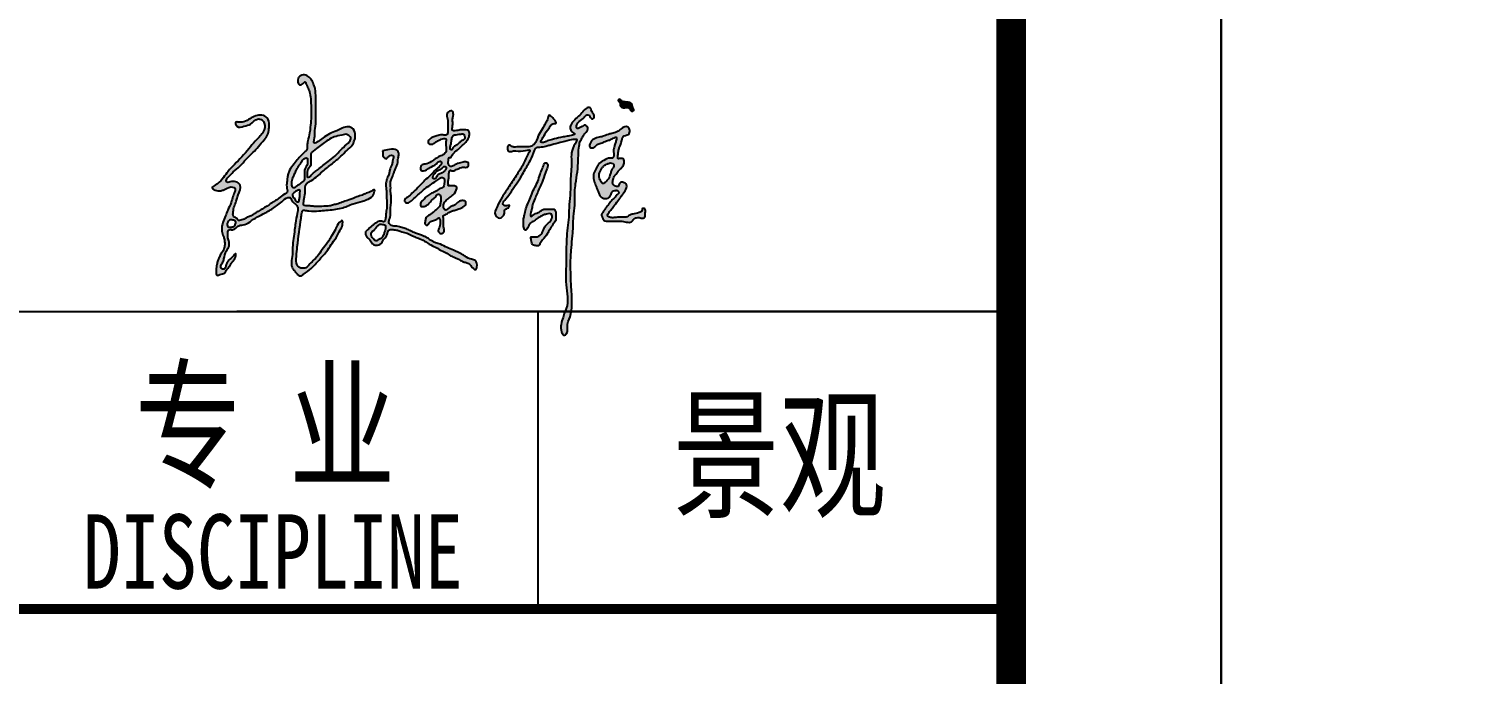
# Model space of a CAD drawing. Header units: inches. Extents: x -2316 to 955, y -265 to 742.
# Drawn here: x -1750.87 to -1716.36, y -183.58 to -168.2 of the extents above; entities that cross this region are included whole.
import ezdxf

# ---------------------------------------------------------------- set-up
doc = ezdxf.new("R2010")
doc.units = ezdxf.units.IN
doc.header["$LTSCALE"] = 1000
doc.header["$MEASUREMENT"] = 0
doc.layers.add('文字和字符', color=7, linetype='Continuous')
doc.styles.add('-宋体', font='', dxfattribs={"width": 0.8})
doc.styles.get('-宋体').set_extended_font_data('SimSun')

# ---------------------------------------------------------------- blocks, each defined once
blk = doc.blocks.new('A$C40234BA3')
h = blk.add_hatch(color=6)
edge = h.paths.add_edge_path()
edge.add_spline(control_points=[(12.976, 7.491), (13.003, 7.462), (13.067, 7.422), (13.174, 7.418), (13.26, 7.408), (13.359, 7.37), (13.334, 7.256), (13.457, 7.147), (13.312, 7.104), (13.288, 7.189), (13.21, 7.262), (13.093, 7.216), (12.947, 7.278), (12.984, 7.4), (12.874, 7.464), (12.941, 7.517), (12.968, 7.5), (12.976, 7.491)], knot_values=[0, 0, 0, 0, 9.941955, 17.81997, 26.06635, 32.772253, 40.050923, 51.788007, 58.187099, 64.698727, 70.459521, 83.166695, 93.225525, 101.466789, 109.786091, 113.761149, 116.674069, 116.674069, 116.674069, 116.674069], degree=3, periodic=0)
at = {"layer": '文字和字符'}
h = blk.add_hatch(color=6, dxfattribs=at)
edge = h.paths.add_edge_path()
edge.add_spline(control_points=[(0.85, 6.777), (0.852, 6.776), (1.101, 6.788), (1.229, 6.924), (1.416, 6.991), (1.594, 7.016), (1.783, 6.919), (1.828, 6.721), (1.803, 6.539), (1.784, 6.365), (1.628, 6.197), (1.485, 6.001), (1.291, 5.799), (1.073, 5.609), (0.9, 5.367), (0.682, 5.224), (0.562, 5.07), (0.473, 4.993), (0.435, 4.92), (0.489, 4.835), (0.633, 4.908), (0.787, 4.889), (0.96, 4.729), (0.837, 4.517), (0.787, 4.329), (0.738, 4.18), (0.678, 4.049), (0.677, 3.921), (0.648, 3.826), (0.698, 3.743), (0.772, 3.737), (0.806, 3.689), (0.843, 3.637), (0.913, 3.664), (0.983, 3.676), (1.064, 3.72), (1.156, 3.771), (1.267, 3.806), (1.362, 3.878), (1.469, 3.943), (1.599, 4.02), (1.74, 4.104), (1.871, 4.189), (1.994, 4.274), (2.14, 4.363), (2.251, 4.473), (2.407, 4.533), (2.377, 4.641), (2.369, 4.727), (2.367, 4.829), (2.385, 4.926), (2.391, 5.03), (2.417, 5.136), (2.468, 5.292), (2.605, 5.435), (2.723, 5.615), (2.848, 5.732), (2.937, 5.823), (3.03, 5.902), (3.016, 6.041), (3.048, 6.219), (3.101, 6.409), (3.131, 6.735), (3.163, 7.075), (3.136, 7.437), (3.125, 7.68), (3.06, 7.846), (3.01, 7.949), (2.958, 8.099), (2.887, 7.98), (2.725, 7.923), (2.7, 8.16), (2.816, 8.278), (2.985, 8.29), (3.128, 8.183), (3.217, 8.022), (3.287, 7.818), (3.296, 7.615), (3.295, 7.423), (3.296, 7.234), (3.292, 6.994), (3.308, 6.721), (3.252, 6.451), (3.268, 6.278), (3.21, 6.076), (3.413, 6.179), (3.526, 6.289), (3.734, 6.417), (3.945, 6.494), (4.133, 6.586), (4.316, 6.659), (4.516, 6.565), (4.568, 6.362), (4.524, 6.188), (4.449, 6.012), (4.272, 5.875), (4.071, 5.667), (3.81, 5.45), (3.536, 5.24), (3.319, 5.03), (3.149, 4.912), (2.93, 4.815), (2.98, 4.54), (2.911, 4.343), (2.912, 4.221), (2.89, 4.131), (3.004, 4.113), (3.107, 4.117), (3.281, 4.091), (3.487, 4.105), (3.695, 4.095), (3.863, 4.15), (4.015, 4.178), (4.174, 4.25), (4.381, 4.304), (4.571, 4.398), (4.758, 4.449), (4.909, 4.53), (5.028, 4.554), (5.194, 4.675), (5.132, 4.423), (4.981, 4.334), (4.742, 4.248), (4.512, 4.202), (4.296, 4.102), (4.094, 4.038), (3.87, 3.993), (3.632, 3.975), (3.367, 3.951), (3.13, 3.944), (2.972, 3.969), (2.872, 3.982), (2.84, 3.856), (2.804, 3.498), (2.718, 3.007), (2.681, 2.521), (2.654, 2.269), (2.77, 2.144), (2.871, 2.128), (3.004, 2.138), (3.152, 2.333), (3.372, 2.507), (3.528, 2.791), (3.704, 2.964), (3.794, 3.178), (3.924, 3.352), (3.974, 3.516), (4.159, 3.714), (4.148, 3.472), (4.057, 3.324), (3.946, 3.097), (3.776, 2.89), (3.629, 2.627), (3.391, 2.397), (3.172, 2.117), (2.958, 1.991), (2.804, 1.857), (2.689, 1.948), (2.631, 2.043), (2.529, 2.142), (2.513, 2.338), (2.559, 2.555), (2.553, 2.816), (2.585, 3.078), (2.621, 3.332), (2.653, 3.599), (2.691, 3.823), (2.737, 4.005), (2.711, 4.126), (2.605, 4.191), (2.527, 4.276), (2.494, 4.388), (2.341, 4.387), (2.226, 4.243), (2.009, 4.083), (1.776, 3.93), (1.496, 3.798), (1.266, 3.662), (1.068, 3.494), (0.856, 3.515), (0.756, 3.404), (0.653, 3.339), (0.556, 3.376), (0.498, 3.317), (0.507, 3.224), (0.489, 3.102), (0.544, 2.971), (0.552, 2.814), (0.42, 2.664), (0.392, 2.462), (0.333, 2.297), (0.224, 2.135), (0.419, 2.074), (0.435, 2.262), (0.532, 2.4), (0.638, 2.474), (0.784, 2.653), (0.732, 2.432), (0.657, 2.355), (0.596, 2.265), (0.548, 2.181), (0.488, 2.113), (0.439, 2.047), (0.39, 1.939), (0.266, 1.966), (0.126, 1.853), (0.126, 2.1), (0.146, 2.227), (0.173, 2.374), (0.234, 2.485), (0.284, 2.604), (0.376, 2.709), (0.401, 2.842), (0.399, 2.972), (0.385, 3.088), (0.329, 3.207), (0.291, 3.374), (0.33, 3.588), (0.423, 3.787), (0.502, 4.002), (0.604, 4.198), (0.65, 4.379), (0.693, 4.505), (0.737, 4.585), (0.735, 4.688), (0.592, 4.74), (0.459, 4.674), (0.326, 4.601), (0.198, 4.591), (0.09, 4.606), (-0.042, 4.698), (0.283, 4.858), (0.407, 5.123), (0.79, 5.508), (1.093, 5.831), (1.346, 6.156), (1.516, 6.32), (1.659, 6.491), (1.698, 6.702), (1.589, 6.855), (1.389, 6.916), (1.252, 6.681), (1.011, 6.671), (0.808, 6.561), (0.683, 6.799), (0.849, 6.777), (0.85, 6.777)], knot_values=[0, 0, 0, 0, 29.830329, 58.917813, 87.403057, 108.106156, 133.178165, 167.21185, 183.493575, 210.674955, 237.313626, 275.867732, 312.375317, 353.761043, 395.875537, 434.582879, 460.669761, 476.274997, 484.417806, 491.620343, 511.676156, 536.924503, 555.692553, 598.362356, 618.348177, 639.189191, 663.45492, 677.063063, 692.317653, 702.959274, 711.943659, 720.14469, 726.927846, 735.80548, 746.57076, 757.657127, 773.391329, 790.76732, 805.441898, 822.594095, 842.866694, 868.323001, 891.127033, 907.573393, 930.634575, 961.258613, 976.688727, 988.002723, 1001.170801, 1014.557807, 1029.617846, 1042.133039, 1057.768168, 1075.005198, 1109.99381, 1138.042246, 1164.89526, 1180.29965, 1191.874738, 1213.241442, 1232.349281, 1268.725268, 1294.322921, 1368.395782, 1410.724556, 1445.044845, 1469.944393, 1480.867815, 1499.328512, 1508.741629, 1526.286567, 1555.649157, 1570.573337, 1593.98259, 1617.984445, 1641.382666, 1669.439815, 1707.291974, 1725.035697, 1749.43332, 1786.029801, 1824.844218, 1863.911625, 1895.042411, 1908.396405, 1926.997455, 1954.733646, 1988.605585, 2022.407336, 2049.221687, 2076.673409, 2100.00089, 2131.565175, 2154.184674, 2175.023051, 2209.537897, 2244.846276, 2295.987218, 2350.394106, 2388.904508, 2420.906973, 2437.842954, 2481.538585, 2513.67034, 2525.068719, 2534.685067, 2544.923321, 2563.314623, 2581.768155, 2615.884833, 2650.046285, 2667.232328, 2688.872495, 2714.057646, 2739.784309, 2777.467879, 2801.534699, 2820.718126, 2846.219989, 2860.698517, 2879.243585, 2912.659008, 2940.608915, 2982.423161, 3010.685784, 3039.178412, 3070.401495, 3105.567192, 3138.040416, 3181.77967, 3202.070017, 3207.318711, 3220.228211, 3244.089956, 3371.102495, 3414.225609, 3453.462193, 3467.26996, 3480.300078, 3495.079726, 3519.973063, 3575.220664, 3613.131208, 3652.775903, 3675.917744, 3710.071084, 3737.577823, 3760.456026, 3779.026476, 3804.406012, 3842.427404, 3879.53793, 3916.903526, 3966.451123, 4017.131972, 4061.072175, 4074.638395, 4092.565028, 4109.947309, 4123.823044, 4149.665691, 4185.989873, 4217.238435, 4257.446297, 4295.790415, 4324.39685, 4369.00823, 4390.680082, 4401.809145, 4417.703641, 4439.204356, 4450.588858, 4460.404255, 4494.065203, 4522.530802, 4573.458554, 4609.521342, 4650.912748, 4685.917862, 4712.736046, 4730.120946, 4746.286022, 4759.95949, 4766.863435, 4776.672561, 4797.16942, 4817.291784, 4834.860476, 4859.323634, 4896.066848, 4914.918931, 4939.065769, 4952.349318, 4974.17708, 4996.946, 5022.500289, 5038.394722, 5059.260572, 5074.696393, 5090.132213, 5102.860644, 5115.363234, 5127.279907, 5137.839505, 5160.110254, 5171.91017, 5195.838718, 5221.384366, 5238.430758, 5255.298426, 5274.238989, 5291.838335, 5311.960699, 5328.55338, 5346.364767, 5359.960569, 5382.934513, 5416.477261, 5448.016954, 5474.30002, 5511.880375, 5539.40652, 5552.058861, 5566.94274, 5578.03298, 5588.729847, 5622.382906, 5636.081831, 5651.985781, 5673.57334, 5685.092373, 5703.046221, 5778.830378, 5827.289368, 5921.873186, 5965.463367, 5998.231583, 6019.778213, 6058.791881, 6074.951846, 6095.085564, 6133.666904, 6164.015928, 6195.290173, 6213.346315, 6227.672688, 6227.672688, 6227.672688, 6227.672688], degree=3, periodic=0)
edge = h.paths.add_edge_path(flags=16)
edge.add_spline(control_points=[(2.936, 5.626), (2.935, 5.626), (2.847, 5.553), (2.823, 5.471), (2.76, 5.393), (2.713, 5.317), (2.66, 5.228), (2.622, 5.125), (2.569, 5.024), (2.543, 4.933), (2.531, 4.862), (2.532, 4.798), (2.536, 4.745), (2.552, 4.696), (2.615, 4.675), (2.674, 4.738), (2.763, 4.78), (2.833, 4.852), (2.913, 4.892), (2.946, 4.964), (2.931, 5.048), (2.939, 5.154), (2.931, 5.278), (2.999, 5.374), (3.039, 5.467), (3.024, 5.549), (3.045, 5.63), (2.986, 5.644), (2.937, 5.627), (2.936, 5.626)], knot_values=[0, 0, 0, 0, 15.16178, 26.885115, 40.319645, 54.966413, 64.568744, 83.231373, 100.644648, 111.873825, 122.261764, 130.597594, 138.137919, 145.255344, 149.904189, 163.057972, 176.277051, 191.533217, 204.002706, 212.709306, 222.244258, 238.518955, 257.638434, 271.136509, 286.704711, 297.422187, 307.353728, 313.519692, 320.456367, 320.456367, 320.456367, 320.456367], degree=3, periodic=0)
edge = h.paths.add_edge_path(flags=16)
edge.add_spline(control_points=[(3.157, 5.815), (3.159, 5.817), (3.374, 5.984), (3.519, 6.095), (3.695, 6.213), (3.884, 6.331), (4.091, 6.344), (4.266, 6.413), (4.358, 6.343), (4.436, 6.269), (4.339, 6.105), (4.136, 5.967), (3.939, 5.712), (3.702, 5.545), (3.525, 5.402), (3.382, 5.283), (3.257, 5.189), (3.156, 5.119), (3.116, 5.035), (3.001, 5.006), (3.028, 5.167), (3.027, 5.287), (3.152, 5.384), (3.137, 5.518), (3.138, 5.63), (3.143, 5.712), (3.133, 5.769), (3.157, 5.815), (3.157, 5.815)], knot_values=[0, 0, 0, 0, 36.430419, 65.187197, 91.419752, 121.899033, 155.898168, 179.129599, 191.187594, 202.563458, 218.937757, 256.902618, 310.337733, 348.658026, 377.380118, 405.122206, 425.745844, 443.117225, 454.890005, 463.601594, 481.231921, 499.962837, 517.902498, 538.606138, 551.160941, 565.957672, 570.889886, 577.866804, 577.866804, 577.866804, 577.866804], degree=3, periodic=0)
edge = h.paths.add_edge_path(flags=16)
edge.add_spline(control_points=[(2.556, 4.464), (2.555, 4.465), (2.614, 4.561), (2.679, 4.586), (2.731, 4.621), (2.809, 4.625), (2.783, 4.53), (2.794, 4.454), (2.784, 4.375), (2.768, 4.311), (2.765, 4.257), (2.724, 4.234), (2.675, 4.248), (2.647, 4.299), (2.616, 4.345), (2.586, 4.393), (2.549, 4.415), (2.556, 4.464), (2.556, 4.464)], knot_values=[0, 0, 0, 0, 13.966431, 26.642221, 32.867363, 40.668687, 50.865474, 62.813241, 75.541774, 82.709236, 91.158043, 95.563358, 100.25464, 110.515602, 118.401257, 123.681007, 133.675528, 136.491121, 136.491121, 136.491121, 136.491121], degree=3, periodic=0)
edge = h.paths.add_edge_path(flags=16)
edge.add_spline(control_points=[(0.501, 3.595), (0.501, 3.596), (0.557, 3.691), (0.641, 3.668), (0.705, 3.652), (0.752, 3.626), (0.759, 3.571), (0.737, 3.527), (0.721, 3.47), (0.667, 3.446), (0.598, 3.438), (0.503, 3.419), (0.482, 3.507), (0.472, 3.552), (0.501, 3.594), (0.501, 3.595)], knot_values=[0, 0, 0, 0, 11.122688, 25.410392, 33.76565, 39.259742, 46.34399, 54.032835, 60.099225, 69.754386, 75.753906, 90.734986, 100.54138, 106.793197, 112.698594, 112.698594, 112.698594, 112.698594], degree=3, periodic=0)
h = blk.add_hatch(color=6, dxfattribs=at)
edge = h.paths.add_edge_path()
edge.add_spline(control_points=[(6.888, 6.209), (6.889, 6.211), (7.015, 6.326), (7.145, 6.336), (7.287, 6.399), (7.397, 6.351), (7.48, 6.383), (7.496, 6.481), (7.481, 6.613), (7.504, 6.764), (7.477, 6.886), (7.452, 6.979), (7.461, 7.103), (7.636, 7.179), (7.678, 7.026), (7.64, 6.923), (7.645, 6.804), (7.647, 6.682), (7.637, 6.594), (7.619, 6.516), (7.723, 6.486), (7.826, 6.533), (7.963, 6.532), (8.06, 6.537), (8.165, 6.521), (8.178, 6.421), (8.176, 6.334), (8.135, 6.237), (8.063, 6.137), (7.968, 6.054), (7.877, 5.969), (7.8, 5.89), (7.716, 5.841), (7.672, 5.776), (7.624, 5.727), (7.599, 5.642), (7.519, 5.67), (7.512, 5.553), (7.488, 5.467), (7.562, 5.351), (7.654, 5.379), (7.726, 5.424), (7.801, 5.472), (7.893, 5.484), (7.987, 5.511), (8.069, 5.515), (8.159, 5.487), (8.141, 5.423), (8.148, 5.36), (8.059, 5.328), (7.975, 5.352), (7.883, 5.324), (7.822, 5.287), (7.751, 5.268), (7.688, 5.23), (7.62, 5.226), (7.553, 5.262), (7.541, 5.188), (7.515, 5.138), (7.52, 5.065), (7.52, 5.012), (7.515, 4.957), (7.503, 4.907), (7.507, 4.858), (7.505, 4.817), (7.509, 4.788), (7.489, 4.737), (7.59, 4.759), (7.66, 4.754), (7.728, 4.747), (7.781, 4.713), (7.763, 4.601), (7.684, 4.477), (7.536, 4.368), (7.42, 4.287), (7.351, 4.167), (7.338, 4.049), (7.425, 3.962), (7.482, 4.019), (7.541, 4.058), (7.615, 4.107), (7.708, 4.132), (7.784, 4.212), (7.879, 4.283), (7.975, 4.284), (8.069, 4.269), (8.079, 4.154), (7.976, 4.076), (7.862, 4.023), (7.724, 3.978), (7.614, 3.951), (7.506, 3.899), (7.438, 3.836), (7.324, 3.813), (7.363, 3.695), (7.349, 3.569), (7.354, 3.434), (7.396, 3.296), (7.302, 3.215), (7.212, 3.252), (7.169, 3.33), (7.228, 3.43), (7.25, 3.544), (7.255, 3.649), (7.229, 3.771), (7.118, 3.663), (7.008, 3.648), (6.892, 3.593), (6.847, 3.473), (6.743, 3.536), (6.779, 3.638), (6.782, 3.764), (6.907, 3.818), (7.002, 3.889), (7.085, 3.965), (7.166, 4.038), (7.242, 4.104), (7.25, 4.2), (7.271, 4.287), (7.275, 4.382), (7.252, 4.45), (7.213, 4.5), (7.144, 4.484), (7.119, 4.404), (7.036, 4.353), (6.968, 4.284), (6.914, 4.207), (6.84, 4.14), (6.748, 4.09), (6.606, 4.084), (6.619, 4.234), (6.714, 4.295), (6.784, 4.405), (6.911, 4.477), (7.029, 4.547), (7.15, 4.582), (7.227, 4.671), (7.353, 4.69), (7.377, 4.819), (7.398, 4.911), (7.365, 5.008), (7.27, 5.037), (7.195, 4.942), (7.052, 4.872), (6.941, 4.778), (6.797, 4.695), (6.698, 4.609), (6.559, 4.476), (6.43, 4.368), (6.316, 4.254), (6.183, 4.173), (6.07, 4.316), (6.248, 4.394), (6.358, 4.539), (6.574, 4.715), (6.761, 4.936), (6.965, 5.106), (7.106, 5.269), (7.22, 5.362), (7.319, 5.476), (7.219, 5.571), (7.107, 5.403), (6.949, 5.357), (6.816, 5.251), (6.602, 5.193), (6.624, 5.426), (6.804, 5.44), (6.956, 5.5), (7.091, 5.621), (7.227, 5.694), (7.37, 5.736), (7.45, 5.858), (7.432, 6.007), (7.421, 6.12), (7.452, 6.26), (7.321, 6.254), (7.229, 6.209), (7.116, 6.161), (7.035, 6.082), (6.931, 6.062), (6.836, 6.123), (6.888, 6.209), (6.888, 6.209)], knot_values=[0, 0, 0, 0, 21.814226, 40.014518, 62.705103, 80.181203, 87.059593, 95.960741, 117.525979, 144.48919, 157.446323, 169.514731, 184.787555, 205.834293, 221.965238, 235.360358, 252.742704, 270.71375, 285.202589, 292.391017, 298.294038, 323.168932, 339.890762, 353.677583, 365.620364, 378.129251, 389.526685, 402.989381, 420.611403, 440.531037, 455.37129, 472.336878, 486.5792, 494.822314, 504.352288, 516.704907, 522.699181, 530.27695, 553.639261, 565.149337, 577.864888, 587.528817, 601.603428, 613.797645, 625.753182, 641.937729, 649.9788, 657.766267, 665.645468, 673.686615, 691.069983, 702.267642, 712.223711, 720.551303, 732.907569, 741.299569, 750.370401, 754.159277, 767.819998, 775.008381, 783.993926, 790.014194, 797.893351, 805.081778, 810.473088, 814.666318, 817.720913, 829.769177, 838.760629, 852.283854, 856.964277, 862.355586, 894.641394, 917.573479, 938.655869, 952.338385, 974.413595, 984.091028, 992.098792, 1002.565424, 1015.429981, 1028.359865, 1041.617731, 1060.692449, 1075.149999, 1081.330321, 1097.650211, 1107.252151, 1133.82575, 1149.932866, 1167.658992, 1180.945792, 1198.851742, 1207.212315, 1222.48382, 1236.906949, 1263.262694, 1278.557776, 1291.815576, 1304.435541, 1313.922398, 1324.654884, 1349.142625, 1361.020488, 1372.838601, 1385.371679, 1406.33795, 1423.525104, 1437.340436, 1446.079862, 1461.351368, 1476.168885, 1496.200813, 1510.803882, 1526.560496, 1542.662576, 1557.114579, 1565.766985, 1581.249459, 1594.824166, 1604.755407, 1610.756543, 1619.414177, 1627.419657, 1643.634371, 1658.03725, 1667.713087, 1682.728431, 1698.677316, 1713.209272, 1728.480822, 1743.495369, 1760.340716, 1781.062409, 1803.083586, 1817.90876, 1831.829559, 1851.204785, 1861.937228, 1882.369986, 1890.726834, 1902.273459, 1915.005119, 1936.427946, 1969.389218, 1974.338724, 2005.754245, 2023.168452, 2055.026844, 2074.268902, 2093.867831, 2107.78631, 2127.599717, 2153.412209, 2189.440129, 2240.453356, 2274.08225, 2299.89394, 2328.106323, 2341.387876, 2350.989816, 2370.530551, 2403.28468, 2421.19063, 2445.869309, 2466.302067, 2483.491087, 2513.600141, 2534.81948, 2557.988589, 2577.732832, 2594.915337, 2613.696208, 2636.660478, 2648.798069, 2658.352665, 2679.53953, 2695.582632, 2708.030864, 2726.091721, 2735.787779, 2747.159611, 2747.159611, 2747.159611, 2747.159611], degree=3, periodic=0)
edge = h.paths.add_edge_path(flags=16)
edge.add_spline(control_points=[(7.355, 5.36), (7.355, 5.359), (7.296, 5.302), (7.255, 5.267), (7.176, 5.252), (7.123, 5.203), (7.077, 5.151), (7.041, 5.108), (7.018, 5.061), (7.005, 5.006), (7.045, 4.974), (7.094, 4.968), (7.132, 5.019), (7.146, 5.078), (7.195, 5.113), (7.243, 5.13), (7.288, 5.162), (7.354, 5.183), (7.393, 5.237), (7.436, 5.279), (7.443, 5.32), (7.429, 5.369), (7.393, 5.362), (7.355, 5.36), (7.355, 5.36)], knot_values=[0, 0, 0, 0, 8.439041, 20.62857, 28.097042, 39.877603, 49.765051, 57.178901, 62.854461, 72.258155, 76.58164, 82.950578, 90.312624, 100.188639, 107.6845, 114.090351, 121.535477, 130.11106, 142.317774, 148.462757, 154.387511, 159.526625, 165.895648, 169.459976, 169.459976, 169.459976, 169.459976], degree=3, periodic=0)
edge = h.paths.add_edge_path(flags=16)
edge.add_spline(control_points=[(7.656, 6.35), (7.655, 6.349), (7.615, 6.289), (7.613, 6.234), (7.609, 6.163), (7.591, 6.079), (7.574, 6), (7.552, 5.928), (7.614, 5.87), (7.648, 5.967), (7.717, 6.02), (7.803, 6.063), (7.872, 6.14), (7.947, 6.195), (8.049, 6.248), (8.023, 6.33), (8.007, 6.409), (7.858, 6.395), (7.756, 6.369), (7.677, 6.372), (7.656, 6.35), (7.656, 6.35)], knot_values=[0, 0, 0, 0, 9.334311, 17.140719, 26.361451, 38.018579, 52.789195, 61.01517, 67.124154, 79.068588, 89.242621, 105.885881, 117.802758, 131.460083, 146.451071, 157.202444, 163.309657, 177.435607, 205.630785, 210.588468, 213.165382, 213.165382, 213.165382, 213.165382], degree=3, periodic=0)
h = blk.add_hatch(color=6, dxfattribs=at)
edge = h.paths.add_edge_path()
edge.add_spline(control_points=[(9.683, 5.989), (9.686, 5.989), (9.931, 5.99), (10.084, 5.986), (10.298, 6.09), (10.338, 6.34), (10.491, 6.541), (10.581, 6.726), (10.668, 6.849), (10.678, 7.045), (10.828, 6.924), (10.877, 6.855), (10.99, 6.711), (10.779, 6.747), (10.749, 6.638), (10.656, 6.534), (10.557, 6.381), (10.496, 6.25), (10.42, 6.122), (10.559, 6.127), (10.653, 6.193), (10.847, 6.237), (11.037, 6.286), (11.246, 6.323), (11.373, 6.346), (11.591, 6.388), (11.372, 6.484), (11.364, 6.656), (11.474, 6.8), (11.594, 6.926), (11.763, 7.061), (11.844, 7.206), (12.016, 7.271), (12.049, 7.148), (12.097, 7.07), (12.159, 6.981), (12.132, 6.906), (12.041, 6.847), (12.016, 7.001), (11.886, 7.027), (11.812, 6.893), (11.687, 6.829), (11.599, 6.73), (11.577, 6.661), (11.564, 6.553), (11.743, 6.603), (11.839, 6.721), (11.975, 6.589), (11.894, 6.463), (11.806, 6.376), (11.756, 6.255), (11.69, 6.164), (11.641, 5.932), (11.64, 5.617), (11.617, 5.196), (11.552, 4.862), (11.518, 4.505), (11.545, 4.155), (11.467, 3.721), (11.478, 3.3), (11.376, 2.512), (11.393, 1.631), (11.472, 0.736), (11.254, 0.318), (11.323, 0.088), (11.165, -0.038), (11.036, 0.243), (11.126, 0.469), (11.193, 0.718), (11.349, 1.039), (11.204, 1.629), (11.269, 2.354), (11.247, 2.959), (11.293, 3.41), (11.342, 3.775), (11.338, 4.155), (11.395, 4.541), (11.373, 4.982), (11.455, 5.496), (11.372, 5.874), (11.65, 6.254), (11.362, 6.22), (11.158, 6.164), (10.905, 6.099), (10.735, 6.048), (10.589, 6.012), (10.461, 5.98), (10.25, 5.997), (10.203, 5.687), (10.022, 5.419), (9.822, 5.02), (9.554, 4.655), (9.384, 4.371), (9.201, 4.213), (9.311, 4.08), (9.493, 4.178), (9.41, 4.024), (9.279, 4.02), (9.312, 3.839), (9.157, 3.672), (8.937, 3.841), (9.068, 4.123), (9.217, 4.409), (9.454, 4.747), (9.68, 5.104), (9.913, 5.456), (9.989, 5.691), (10.158, 5.946), (9.811, 5.811), (9.647, 5.899), (9.442, 5.811), (9.354, 5.942), (9.429, 6.074), (9.495, 6.03), (9.515, 5.999), (9.551, 5.996), (9.597, 5.979), (9.682, 5.989), (9.683, 5.989)], knot_values=[0, 0, 0, 0, 30.010681, 59.710914, 78.593199, 120.407305, 154.524141, 185.004149, 203.061643, 222.774317, 238.80713, 258.455944, 270.333782, 293.330836, 302.766156, 314.154011, 351.592667, 373.783884, 384.727657, 395.744414, 413.857163, 437.957453, 474.261753, 498.637383, 521.996218, 540.039757, 556.440551, 586.981856, 599.46137, 631.292047, 659.861277, 686.798362, 704.454635, 714.77327, 731.806988, 745.746399, 755.60273, 762.331918, 783.607358, 794.2488, 808.935268, 839.224822, 854.000646, 861.29652, 870.524529, 890.282084, 910.927322, 927.245681, 946.958313, 963.356978, 980.390735, 1000.003082, 1009.515457, 1078.314372, 1130.678307, 1184.843128, 1219.935368, 1279.461792, 1329.992924, 1402.614913, 1454.086505, 1659.988392, 1772.185683, 1817.246483, 1847.677046, 1862.240127, 1879.608782, 1944.488332, 1967.79145, 1986.349178, 2091.415626, 2201.453187, 2292.790848, 2342.000053, 2390.03078, 2446.006624, 2499.916829, 2551.206876, 2630.928051, 2705.368541, 2736.511304, 2751.139397, 2799.882761, 2838.437816, 2856.100871, 2874.060326, 2900.839764, 2911.90203, 2956.44123, 2995.684828, 3055.617738, 3138.927419, 3179.415616, 3204.798199, 3217.112426, 3237.828089, 3249.032304, 3266.585733, 3281.97368, 3312.759311, 3333.895438, 3372.534497, 3420.293911, 3476.863372, 3540.284988, 3599.822241, 3643.146119, 3661.15915, 3690.737213, 3733.200125, 3751.837118, 3768.448916, 3785.656639, 3792.541545, 3796.752385, 3800.355287, 3806.580356, 3819.839144, 3819.839144, 3819.839144, 3819.839144], degree=3, periodic=0)
h = blk.add_hatch(color=6, dxfattribs=at)
edge = h.paths.add_edge_path()
edge.add_spline(control_points=[(12.017, 6.103), (12.017, 6.105), (12.13, 6.287), (12.295, 6.285), (12.469, 6.341), (12.622, 6.401), (12.787, 6.438), (12.946, 6.501), (13.053, 6.631), (13.231, 6.649), (13.288, 6.512), (13.246, 6.346), (13.061, 6.366), (13.016, 6.194), (12.988, 6.066), (12.923, 5.929), (12.903, 5.809), (12.899, 5.716), (12.876, 5.58), (13.056, 5.673), (13.119, 5.499), (13.06, 5.389), (13.003, 5.299), (12.909, 5.237), (12.861, 5.137), (12.762, 5.046), (12.741, 4.931), (12.716, 4.81), (12.797, 4.751), (12.918, 4.701), (12.93, 4.832), (13.024, 4.882), (13.114, 4.852), (13.205, 4.754), (13.134, 4.579), (13.009, 4.439), (12.895, 4.262), (12.768, 4.12), (12.678, 3.979), (12.603, 3.904), (12.551, 3.821), (12.614, 3.746), (12.72, 3.736), (12.85, 3.746), (12.996, 3.768), (13.154, 3.734), (13.264, 3.821), (13.405, 3.869), (13.53, 3.882), (13.677, 3.936), (13.65, 4.04), (13.767, 4.043), (13.77, 3.959), (13.764, 3.89), (13.76, 3.822), (13.762, 3.751), (13.676, 3.709), (13.587, 3.749), (13.471, 3.746), (13.394, 3.696), (13.308, 3.545), (13.028, 3.652), (12.784, 3.619), (12.608, 3.626), (12.461, 3.62), (12.416, 3.73), (12.35, 3.825), (12.42, 3.916), (12.474, 3.996), (12.541, 4.084), (12.619, 4.186), (12.701, 4.296), (12.805, 4.383), (12.857, 4.468), (12.953, 4.525), (12.885, 4.619), (12.799, 4.608), (12.715, 4.575), (12.671, 4.484), (12.644, 4.373), (12.529, 4.349), (12.417, 4.343), (12.316, 4.431), (12.279, 4.542), (12.23, 4.637), (12.198, 4.76), (12.131, 4.892), (12.102, 5.073), (12.154, 5.218), (12.224, 5.33), (12.279, 5.469), (12.453, 5.56), (12.599, 5.655), (12.742, 5.618), (12.774, 5.744), (12.746, 5.861), (12.778, 6.001), (12.822, 6.125), (12.844, 6.206), (12.857, 6.314), (12.747, 6.266), (12.668, 6.215), (12.519, 6.186), (12.402, 6.107), (12.258, 6.096), (12.175, 6.007), (12.095, 5.947), (11.958, 5.967), (12.016, 6.102), (12.017, 6.103)], knot_values=[0, 0, 0, 0, 24.512001, 49.882294, 72.277412, 98.738469, 118.409447, 143.109669, 167.776883, 187.618262, 203.042037, 222.126752, 247.275306, 258.48372, 289.86628, 303.795246, 321.379231, 338.707377, 347.328395, 366.307106, 385.237264, 403.506228, 418.562709, 428.786369, 449.648574, 463.118664, 483.023077, 498.54091, 507.708607, 523.614939, 538.272825, 548.331434, 564.446663, 573.613544, 601.356343, 627.727416, 655.753502, 687.468657, 707.386499, 724.030195, 733.822997, 742.988374, 758.369859, 776.521682, 797.368312, 820.285411, 838.875384, 852.53501, 881.495768, 896.424896, 904.484831, 916.221913, 924.49056, 934.624145, 946.353648, 953.359124, 961.492881, 980.267656, 992.004738, 1008.557493, 1015.80342, 1061.650078, 1099.490071, 1123.473109, 1136.892554, 1154.792681, 1167.453766, 1180.555905, 1196.223819, 1209.542153, 1226.270416, 1249.735518, 1266.970627, 1281.05191, 1293.130439, 1303.91699, 1316.71909, 1326.731209, 1339.888064, 1357.279911, 1369.076666, 1385.0742, 1402.881823, 1419.32573, 1433.82478, 1447.087554, 1471.921893, 1495.500471, 1520.791964, 1533.894554, 1550.83807, 1581.024251, 1611.984954, 1621.45011, 1633.096343, 1654.387173, 1674.742462, 1691.115782, 1707.380906, 1715.678547, 1723.570803, 1743.940975, 1761.902668, 1783.344225, 1802.439161, 1818.418402, 1831.919163, 1844.453477, 1860.498716, 1860.498716, 1860.498716, 1860.498716], degree=3, periodic=0)
edge = h.paths.add_edge_path(flags=16)
edge.add_spline(control_points=[(12.561, 5.45), (12.559, 5.449), (12.443, 5.392), (12.388, 5.319), (12.341, 5.23), (12.303, 5.149), (12.294, 5.063), (12.308, 4.988), (12.34, 4.925), (12.37, 4.876), (12.403, 4.815), (12.492, 4.85), (12.546, 4.918), (12.615, 4.995), (12.634, 5.087), (12.67, 5.174), (12.692, 5.268), (12.755, 5.333), (12.779, 5.411), (12.733, 5.474), (12.658, 5.485), (12.612, 5.471), (12.561, 5.45), (12.561, 5.45)], knot_values=[0, 0, 0, 0, 17.49913, 30.768414, 43.809406, 57.820521, 67.761158, 79.395962, 89.172864, 96.402516, 104.532234, 113.624822, 128.719094, 142.570854, 155.091253, 167.081152, 182.063386, 194.044375, 204.792336, 212.007375, 223.839632, 231.821798, 237.531752, 237.531752, 237.531752, 237.531752], degree=3, periodic=0)
h = blk.add_hatch(color=6, dxfattribs=at)
edge = h.paths.add_edge_path()
edge.add_spline(control_points=[(5.411, 5.862), (5.413, 5.863), (5.663, 5.922), (5.86, 5.94), (5.957, 5.761), (5.895, 5.616), (5.91, 5.469), (5.842, 5.348), (5.811, 5.246), (5.763, 5.131), (5.728, 5.028), (5.679, 4.923), (5.658, 4.83), (5.68, 4.703), (5.665, 4.562), (5.705, 4.338), (5.676, 4.117), (5.661, 3.891), (5.67, 3.741), (5.611, 3.637), (5.621, 3.53), (5.738, 3.463), (5.882, 3.48), (6.024, 3.421), (6.179, 3.388), (6.32, 3.315), (6.496, 3.227), (6.665, 3.185), (6.825, 3.104), (6.947, 3.025), (7.092, 2.933), (7.283, 2.894), (7.46, 2.787), (7.692, 2.692), (7.888, 2.609), (8.069, 2.491), (8.206, 2.419), (8.403, 2.384), (8.439, 2.218), (8.366, 2.031), (8.244, 2.182), (8.175, 2.277), (8.07, 2.317), (7.948, 2.341), (7.844, 2.416), (7.714, 2.472), (7.566, 2.524), (7.45, 2.623), (7.28, 2.688), (7.117, 2.801), (6.908, 2.881), (6.746, 3.013), (6.571, 3.076), (6.398, 3.144), (6.247, 3.236), (6.097, 3.269), (5.968, 3.308), (5.851, 3.353), (5.734, 3.361), (5.603, 3.364), (5.576, 3.253), (5.549, 3.142), (5.431, 3.045), (5.379, 2.89), (5.24, 2.864), (5.104, 2.862), (5.045, 3.024), (4.906, 3.102), (4.84, 3.29), (4.995, 3.39), (5.085, 3.495), (5.215, 3.577), (5.325, 3.668), (5.469, 3.578), (5.512, 3.695), (5.519, 3.79), (5.529, 3.927), (5.57, 4.11), (5.54, 4.34), (5.546, 4.584), (5.511, 4.777), (5.537, 4.925), (5.579, 5.038), (5.627, 5.12), (5.629, 5.204), (5.655, 5.264), (5.668, 5.341), (5.702, 5.408), (5.729, 5.476), (5.732, 5.546), (5.751, 5.614), (5.779, 5.699), (5.689, 5.741), (5.638, 5.692), (5.574, 5.678), (5.572, 5.592), (5.455, 5.634), (5.421, 5.712), (5.419, 5.782), (5.43, 5.828), (5.41, 5.862), (5.411, 5.862)], knot_values=[0, 0, 0, 0, 31.567408, 64.804615, 84.514899, 102.449572, 127.665217, 143.393176, 158.761139, 172.306084, 195.386314, 203.777391, 220.63047, 233.896682, 257.032253, 279.176201, 327.700844, 348.661996, 374.096735, 388.033075, 396.915328, 415.877792, 435.250381, 456.66983, 478.431065, 501.305126, 522.015154, 560.722472, 573.046245, 596.2976, 621.456877, 643.421109, 676.452722, 706.559804, 747.979879, 764.804525, 796.369237, 812.756663, 842.42195, 854.740888, 879.873646, 891.588111, 907.370515, 923.988969, 943.623296, 959.405623, 982.733778, 1008.381509, 1021.700495, 1058.208083, 1090.24983, 1114.093944, 1144.201026, 1166.925646, 1191.573171, 1217.002209, 1229.971469, 1248.063792, 1268.029249, 1281.440462, 1294.753802, 1308.690116, 1329.858381, 1355.865323, 1368.43417, 1386.209945, 1406.30905, 1430.06276, 1453.845898, 1470.989804, 1499.087867, 1512.54167, 1535.266273, 1553.042048, 1560.571233, 1580.172383, 1594.917168, 1617.197884, 1657.975453, 1689.943564, 1718.67234, 1738.776712, 1751.36341, 1769.195262, 1777.025624, 1785.794542, 1795.901638, 1809.568461, 1816.675984, 1826.397683, 1837.686133, 1847.881877, 1857.816128, 1868.115168, 1875.917125, 1881.585263, 1896.597226, 1905.82176, 1918.671785, 1923.218896, 1927.782629, 1927.782629, 1927.782629, 1927.782629], degree=3, periodic=0)
edge = h.paths.add_edge_path(flags=17)
edge.add_spline(control_points=[(5.113, 3.318), (5.113, 3.317), (5.056, 3.281), (5.055, 3.221), (5.059, 3.164), (5.082, 3.1), (5.134, 3.068), (5.157, 3.017), (5.199, 3.003), (5.237, 3.002), (5.266, 3.026), (5.298, 3.052), (5.335, 3.062), (5.375, 3.076), (5.4, 3.113), (5.434, 3.155), (5.461, 3.225), (5.48, 3.304), (5.515, 3.384), (5.511, 3.443), (5.519, 3.518), (5.418, 3.514), (5.342, 3.54), (5.285, 3.498), (5.244, 3.467), (5.219, 3.432), (5.198, 3.398), (5.169, 3.376), (5.156, 3.341), (5.114, 3.318), (5.113, 3.318)], knot_values=[0, 0, 0, 0, 9.663903, 14.696519, 25.589324, 33.287033, 41.448102, 50.312117, 54.669885, 59.317586, 65.471876, 69.610934, 76.339168, 81.250991, 86.994431, 94.228062, 103.814692, 117.550507, 128.275999, 139.362893, 142.658643, 157.109971, 167.517587, 177.222957, 183.783609, 188.977779, 195.04957, 200.641099, 203.083872, 211.139425, 211.139425, 211.139425, 211.139425], degree=3, periodic=0)
h = blk.add_hatch(color=6, dxfattribs=at)
edge = h.paths.add_edge_path()
edge.add_spline(control_points=[(10.564, 5.469), (10.563, 5.467), (10.479, 5.271), (10.416, 5.118), (10.356, 4.877), (10.23, 4.666), (10.14, 4.439), (10.052, 4.227), (9.962, 4.032), (9.937, 3.848), (9.89, 3.687), (9.898, 3.535), (9.894, 3.421), (9.952, 3.309), (10.052, 3.441), (10.088, 3.559), (10.241, 3.644), (10.362, 3.738), (10.498, 3.818), (10.63, 3.856), (10.812, 3.891), (10.809, 3.609), (10.554, 3.515), (10.517, 3.251), (10.355, 3.118), (10.232, 3.131), (10.113, 3.137), (10.159, 2.996), (10.161, 2.861), (10.288, 2.848), (10.385, 2.831), (10.429, 2.938), (10.524, 3.058), (10.647, 3.201), (10.732, 3.381), (10.819, 3.509), (10.929, 3.639), (10.922, 3.8), (10.942, 4.04), (10.707, 3.997), (10.536, 4.03), (10.395, 3.903), (10.259, 3.875), (10.072, 3.709), (10.157, 3.99), (10.179, 4.148), (10.276, 4.392), (10.386, 4.651), (10.528, 4.957), (10.598, 5.205), (10.693, 5.394), (10.633, 5.497), (10.564, 5.469), (10.564, 5.469)], knot_values=[0, 0, 0, 0, 24.542793, 52.435959, 85.650583, 121.512598, 155.916917, 186.540407, 217.474406, 244.606868, 263.102829, 287.388558, 305.597528, 314.527085, 327.332873, 353.193682, 372.630675, 395.352625, 418.617204, 435.772151, 457.249665, 475.959444, 524.49024, 552.742939, 580.507685, 599.437854, 607.362997, 621.159879, 644.090151, 657.95728, 669.398503, 679.892715, 700.008206, 736.031643, 756.664286, 782.242284, 801.590045, 823.390719, 851.090423, 877.54929, 900.135028, 924.011869, 947.574779, 965.855715, 994.232281, 1016.328926, 1045.309406, 1098.032674, 1136.336698, 1183.774373, 1208.195694, 1217.866995, 1225.149506, 1225.149506, 1225.149506, 1225.149506], degree=3, periodic=0)
at = {"layer": '文字和字符', "color": 6}
for points, start_tangent, end_tangent in [([(0.85, 6.777), (1.062, 6.808), (1.243, 6.915), (1.434, 6.989), (1.583, 7), (1.743, 6.915), (1.817, 6.681), (1.807, 6.564), (1.764, 6.373), (1.651, 6.218), (1.477, 6.001), (1.296, 5.81), (1.082, 5.602), (0.882, 5.374), (0.669, 5.194), (0.542, 5.056), (0.465, 4.973), (0.446, 4.918), (0.472, 4.873), (0.616, 4.886), (0.797, 4.864), (0.892, 4.769), (0.829, 4.468), (0.786, 4.331), (0.738, 4.188), (0.683, 4.022), (0.673, 3.925), (0.665, 3.815), (0.708, 3.752), (0.768, 3.729), (0.809, 3.686), (0.843, 3.651), (0.907, 3.66), (0.982, 3.68), (1.054, 3.714), (1.154, 3.766), (1.27, 3.815), (1.358, 3.873), (1.463, 3.939), (1.588, 4.014), (1.745, 4.109), (1.883, 4.198), (1.981, 4.264), (2.12, 4.357), (2.298, 4.486), (2.388, 4.552), (2.382, 4.634), (2.37, 4.728), (2.37, 4.824), (2.384, 4.932), (2.393, 5.022), (2.417, 5.132), (2.46, 5.248), (2.609, 5.452), (2.731, 5.613), (2.866, 5.751), (2.946, 5.829), (3.002, 5.891), (3.023, 6.043), (3.042, 6.179), (3.099, 6.435), (3.12, 6.619), (3.151, 7.151), (3.136, 7.456), (3.108, 7.702), (3.047, 7.871), (3.015, 7.943), (2.943, 8.055), (2.895, 8.007), (2.775, 7.967), (2.735, 8.174), (2.807, 8.254), (2.975, 8.27), (3.119, 8.174), (3.207, 8.031), (3.271, 7.839), (3.295, 7.567), (3.295, 7.439), (3.295, 7.263), (3.295, 7), (3.295, 6.72), (3.263, 6.44), (3.247, 6.216), (3.239, 6.121), (3.367, 6.16), (3.527, 6.28), (3.735, 6.408), (3.959, 6.504), (4.135, 6.584), (4.327, 6.632), (4.479, 6.56), (4.551, 6.344), (4.519, 6.184), (4.455, 6.049), (4.279, 5.873), (4.095, 5.697), (3.815, 5.457), (3.511, 5.209), (3.303, 5.026), (3.111, 4.898), (3.007, 4.834), (2.953, 4.524), (2.914, 4.295), (2.908, 4.213), (2.908, 4.144), (2.977, 4.119), (3.109, 4.113), (3.242, 4.1), (3.488, 4.1), (3.734, 4.113), (3.853, 4.144), (4.005, 4.182), (4.175, 4.245), (4.351, 4.302), (4.604, 4.402), (4.767, 4.459), (4.894, 4.516), (5.064, 4.585), (5.158, 4.629), (5.139, 4.497), (4.963, 4.333), (4.774, 4.264), (4.484, 4.182), (4.295, 4.106), (4.099, 4.043), (3.879, 3.999), (3.626, 3.974), (3.393, 3.955), (3.078, 3.955), (2.933, 3.974), (2.895, 3.974), (2.851, 3.892), (2.826, 3.722), (2.706, 2.815), (2.678, 2.505), (2.706, 2.224), (2.776, 2.154), (2.868, 2.132), (2.973, 2.146), (3.107, 2.266), (3.381, 2.554), (3.536, 2.78), (3.712, 3.005), (3.79, 3.152), (3.916, 3.363), (4.008, 3.539), (4.135, 3.645), (4.142, 3.511), (4.071, 3.342), (3.937, 3.103), (3.783, 2.885), (3.635, 2.66), (3.398, 2.393), (3.149, 2.125), (2.896, 1.935), (2.811, 1.886), (2.699, 1.95), (2.621, 2.048), (2.558, 2.125), (2.523, 2.308), (2.551, 2.569), (2.558, 2.794), (2.586, 3.082), (2.623, 3.356), (2.649, 3.56), (2.706, 3.877), (2.727, 4.032), (2.706, 4.109), (2.621, 4.186), (2.523, 4.306), (2.481, 4.376), (2.41, 4.383), (2.212, 4.243), (2.051, 4.116), (1.741, 3.919), (1.51, 3.8), (1.256, 3.645), (1.038, 3.518), (0.848, 3.483), (0.749, 3.406), (0.643, 3.356), (0.545, 3.356), (0.51, 3.321), (0.503, 3.251), (0.503, 3.103), (0.538, 2.962), (0.538, 2.836), (0.453, 2.681), (0.376, 2.428), (0.327, 2.301), (0.285, 2.132), (0.376, 2.104), (0.446, 2.245), (0.531, 2.386), (0.665, 2.512), (0.749, 2.59), (0.721, 2.442), (0.658, 2.35), (0.594, 2.259), (0.545, 2.182), (0.489, 2.111), (0.439, 2.041), (0.397, 1.978), (0.242, 1.935), (0.165, 1.9), (0.13, 2.069), (0.151, 2.252), (0.179, 2.372), (0.23, 2.482), (0.292, 2.604), (0.362, 2.709), (0.397, 2.85), (0.397, 2.969), (0.376, 3.096), (0.341, 3.187), (0.306, 3.349), (0.341, 3.588), (0.425, 3.799), (0.496, 3.975), (0.604, 4.224), (0.662, 4.413), (0.693, 4.499), (0.731, 4.599), (0.721, 4.678), (0.652, 4.713), (0.418, 4.651), (0.328, 4.609), (0.214, 4.596), (0.063, 4.63), (0, 4.685), (0.097, 4.771), (0.471, 5.169), (0.707, 5.427), (1.166, 5.93), (1.368, 6.171), (1.531, 6.342), (1.625, 6.466), (1.656, 6.745), (1.586, 6.839), (1.446, 6.877), (1.221, 6.714), (1.011, 6.652), (0.786, 6.645), (0.747, 6.769), (0.85, 6.777)], (0.984905, -0.173097), (0.984905, -0.173097)), ([(12.976, 7.491), (13.077, 7.429), (13.171, 7.417), (13.269, 7.401), (13.339, 7.362), (13.355, 7.276), (13.402, 7.144), (13.328, 7.124), (13.281, 7.187), (13.23, 7.233), (13.077, 7.237), (12.972, 7.296), (12.956, 7.394), (12.905, 7.48), (12.945, 7.507), (12.976, 7.491)], (0.676765, -0.736199), (0.676765, -0.736199)), ([(6.888, 6.209), (7.013, 6.304), (7.139, 6.343), (7.299, 6.378), (7.424, 6.365), (7.469, 6.386), (7.489, 6.447), (7.489, 6.602), (7.493, 6.796), (7.476, 6.888), (7.458, 6.973), (7.48, 7.081), (7.623, 7.133), (7.666, 7.025), (7.649, 6.93), (7.644, 6.805), (7.644, 6.675), (7.631, 6.572), (7.631, 6.52), (7.67, 6.503), (7.848, 6.526), (7.968, 6.533), (8.068, 6.533), (8.15, 6.507), (8.176, 6.421), (8.171, 6.339), (8.137, 6.248), (8.063, 6.144), (7.96, 6.045), (7.881, 5.972), (7.791, 5.89), (7.71, 5.827), (7.673, 5.78), (7.631, 5.726), (7.575, 5.657), (7.532, 5.657), (7.515, 5.605), (7.515, 5.437), (7.566, 5.372), (7.657, 5.385), (7.718, 5.419), (7.807, 5.467), (7.893, 5.486), (7.977, 5.506), (8.093, 5.506), (8.145, 5.48), (8.145, 5.424), (8.137, 5.367), (8.085, 5.342), (7.96, 5.342), (7.882, 5.32), (7.817, 5.289), (7.761, 5.268), (7.679, 5.234), (7.618, 5.234), (7.553, 5.242), (7.545, 5.216), (7.519, 5.121), (7.519, 5.07), (7.519, 5.005), (7.515, 4.962), (7.506, 4.906), (7.506, 4.854), (7.506, 4.815), (7.506, 4.785), (7.502, 4.763), (7.588, 4.754), (7.653, 4.754), (7.748, 4.733), (7.774, 4.711), (7.774, 4.672), (7.66, 4.469), (7.531, 4.366), (7.415, 4.268), (7.366, 4.182), (7.372, 4.023), (7.427, 3.98), (7.476, 4.011), (7.537, 4.055), (7.617, 4.103), (7.703, 4.139), (7.776, 4.2), (7.892, 4.274), (7.996, 4.28), (8.039, 4.268), (8.058, 4.152), (8.009, 4.103), (7.837, 4.017), (7.727, 3.98), (7.605, 3.944), (7.519, 3.901), (7.409, 3.834), (7.354, 3.809), (7.354, 3.699), (7.354, 3.595), (7.366, 3.406), (7.372, 3.296), (7.299, 3.234), (7.213, 3.265), (7.183, 3.326), (7.207, 3.4), (7.25, 3.571), (7.25, 3.656), (7.219, 3.736), (7.14, 3.693), (6.999, 3.638), (6.895, 3.571), (6.828, 3.497), (6.773, 3.528), (6.773, 3.638), (6.797, 3.742), (6.914, 3.828), (6.999, 3.889), (7.084, 3.964), (7.171, 4.041), (7.238, 4.121), (7.25, 4.182), (7.268, 4.292), (7.268, 4.39), (7.244, 4.457), (7.213, 4.488), (7.152, 4.476), (7.122, 4.427), (7.036, 4.347), (6.962, 4.274), (6.92, 4.219), (6.84, 4.145), (6.736, 4.097), (6.632, 4.109), (6.632, 4.219), (6.706, 4.298), (6.785, 4.39), (6.907, 4.476), (7.048, 4.549), (7.146, 4.592), (7.226, 4.653), (7.348, 4.72), (7.372, 4.794), (7.385, 4.94), (7.36, 4.995), (7.281, 5.02), (7.207, 4.965), (7.079, 4.879), (6.883, 4.745), (6.852, 4.726), (6.675, 4.586), (6.583, 4.5), (6.412, 4.347), (6.308, 4.255), (6.173, 4.213), (6.112, 4.292), (6.216, 4.39), (6.351, 4.518), (6.54, 4.696), (6.797, 4.959), (6.975, 5.124), (7.103, 5.258), (7.25, 5.399), (7.293, 5.484), (7.244, 5.533), (7.128, 5.454), (6.926, 5.332), (6.816, 5.264), (6.638, 5.252), (6.65, 5.399), (6.767, 5.442), (6.969, 5.521), (7.091, 5.613), (7.238, 5.692), (7.366, 5.753), (7.434, 5.857), (7.434, 5.993), (7.432, 6.158), (7.428, 6.246), (7.36, 6.253), (7.216, 6.204), (7.113, 6.151), (7.041, 6.097), (6.911, 6.082), (6.862, 6.132), (6.888, 6.209)], (0.662995, 0.748624), (0.662995, 0.748624)), ([(9.683, 5.989), (9.899, 5.989), (10.113, 6.007), (10.232, 6.072), (10.365, 6.343), (10.49, 6.554), (10.598, 6.746), (10.656, 6.862), (10.706, 6.995), (10.806, 6.937), (10.898, 6.829), (10.939, 6.754), (10.781, 6.704), (10.746, 6.646), (10.698, 6.579), (10.548, 6.355), (10.473, 6.214), (10.448, 6.139), (10.527, 6.131), (10.648, 6.18), (10.814, 6.23), (11.069, 6.29), (11.242, 6.322), (11.407, 6.353), (11.53, 6.397), (11.438, 6.471), (11.397, 6.687), (11.447, 6.762), (11.605, 6.929), (11.754, 7.07), (11.887, 7.211), (12.012, 7.236), (12.045, 7.17), (12.104, 7.062), (12.145, 6.97), (12.12, 6.904), (12.079, 6.879), (11.979, 6.995), (11.904, 7.012), (11.829, 6.937), (11.663, 6.796), (11.596, 6.712), (11.58, 6.663), (11.58, 6.596), (11.721, 6.613), (11.854, 6.679), (11.937, 6.596), (11.887, 6.463), (11.813, 6.372), (11.754, 6.264), (11.688, 6.139), (11.671, 6.072), (11.635, 5.578), (11.609, 5.201), (11.551, 4.815), (11.529, 4.563), (11.527, 4.134), (11.487, 3.773), (11.464, 3.25), (11.427, 2.881), (11.42, 1.397), (11.376, 0.589), (11.289, 0.277), (11.267, 0.058), (11.18, 0), (11.107, 0.102), (11.151, 0.568), (11.202, 0.728), (11.253, 0.851), (11.25, 1.608), (11.255, 2.401), (11.263, 3.06), (11.295, 3.413), (11.332, 3.757), (11.349, 4.16), (11.383, 4.547), (11.387, 4.917), (11.422, 5.49), (11.498, 6.021), (11.575, 6.232), (11.469, 6.232), (11.126, 6.156), (10.858, 6.084), (10.736, 6.049), (10.61, 6.017), (10.42, 5.986), (10.34, 5.982), (10.182, 5.703), (10.051, 5.453), (9.839, 5.076), (9.509, 4.574), (9.337, 4.339), (9.242, 4.182), (9.305, 4.12), (9.454, 4.128), (9.415, 4.057), (9.305, 3.994), (9.289, 3.884), (9.133, 3.728), (9.007, 3.814), (9.054, 4.088), (9.216, 4.392), (9.441, 4.732), (9.69, 5.115), (9.909, 5.484), (10.043, 5.766), (10.098, 5.884), (9.886, 5.86), (9.58, 5.86), (9.446, 5.845), (9.384, 5.947), (9.454, 6.049), (9.497, 6.024), (9.519, 6.002), (9.544, 5.996), (9.588, 5.987), (9.683, 5.989)], (1, 0), (1, 0)), ([(12.017, 6.103), (12.129, 6.24), (12.303, 6.296), (12.458, 6.339), (12.638, 6.401), (12.775, 6.439), (12.937, 6.513), (13.08, 6.619), (13.223, 6.619), (13.272, 6.519), (13.229, 6.389), (13.061, 6.321), (13.03, 6.246), (12.968, 6.029), (12.931, 5.935), (12.906, 5.811), (12.893, 5.687), (12.893, 5.625), (13.03, 5.625), (13.098, 5.507), (13.055, 5.382), (12.99, 5.295), (12.934, 5.248), (12.843, 5.128), (12.781, 5.053), (12.738, 4.917), (12.738, 4.805), (12.788, 4.761), (12.899, 4.736), (12.949, 4.83), (13.011, 4.867), (13.123, 4.836), (13.167, 4.786), (13.126, 4.59), (13.014, 4.437), (12.896, 4.273), (12.755, 4.094), (12.67, 3.977), (12.594, 3.885), (12.567, 3.82), (12.605, 3.766), (12.713, 3.739), (12.843, 3.747), (12.993, 3.759), (13.158, 3.759), (13.277, 3.82), (13.369, 3.855), (13.573, 3.901), (13.661, 3.962), (13.669, 4.02), (13.753, 4.023), (13.769, 3.966), (13.765, 3.893), (13.761, 3.808), (13.753, 3.759), (13.704, 3.728), (13.569, 3.743), (13.485, 3.739), (13.385, 3.674), (13.354, 3.632), (13.024, 3.624), (12.751, 3.624), (12.578, 3.624), (12.482, 3.636), (12.405, 3.739), (12.371, 3.824), (12.413, 3.908), (12.478, 4), (12.536, 4.077), (12.609, 4.173), (12.716, 4.304), (12.804, 4.391), (12.87, 4.469), (12.928, 4.534), (12.885, 4.599), (12.793, 4.603), (12.728, 4.572), (12.678, 4.492), (12.62, 4.38), (12.54, 4.354), (12.425, 4.357), (12.325, 4.438), (12.275, 4.545), (12.233, 4.641), (12.203, 4.732), (12.139, 4.899), (12.117, 5.067), (12.171, 5.241), (12.217, 5.324), (12.275, 5.432), (12.449, 5.562), (12.659, 5.635), (12.728, 5.635), (12.762, 5.712), (12.757, 5.865), (12.783, 6.01), (12.819, 6.122), (12.847, 6.236), (12.843, 6.296), (12.787, 6.283), (12.655, 6.219), (12.531, 6.181), (12.391, 6.117), (12.259, 6.078), (12.169, 6.006), (12.084, 5.959), (11.999, 5.989), (12.017, 6.103)], (0.284283, 0.95874), (0.284283, 0.95874)), ([(3.157, 5.815), (3.364, 5.976), (3.53, 6.1), (3.687, 6.206), (3.881, 6.31), (4.12, 6.363), (4.286, 6.386), (4.359, 6.34), (4.41, 6.275), (4.369, 6.165), (4.17, 5.976), (3.902, 5.7), (3.685, 5.529), (3.523, 5.4), (3.368, 5.274), (3.249, 5.185), (3.155, 5.103), (3.1, 5.038), (3.038, 5.025), (3.022, 5.151), (3.048, 5.284), (3.126, 5.387), (3.139, 5.536), (3.139, 5.626), (3.139, 5.733), (3.139, 5.768), (3.157, 5.815)], (0.790786, 0.612093), (0.790786, 0.612093)), ([(7.656, 6.35), (7.623, 6.291), (7.613, 6.236), (7.608, 6.17), (7.592, 6.087), (7.568, 5.983), (7.565, 5.924), (7.598, 5.895), (7.654, 5.96), (7.707, 6.01), (7.808, 6.075), (7.87, 6.134), (7.949, 6.193), (8.03, 6.265), (8.021, 6.342), (8.006, 6.383), (7.906, 6.398), (7.704, 6.371), (7.67, 6.362), (7.656, 6.35)], (-0.774883, -0.632104), (-0.774883, -0.632104)), ([(2.936, 5.626), (2.859, 5.549), (2.819, 5.475), (2.764, 5.395), (2.707, 5.306), (2.673, 5.246), (2.618, 5.123), (2.567, 5.009), (2.544, 4.931), (2.533, 4.857), (2.533, 4.797), (2.539, 4.743), (2.561, 4.697), (2.593, 4.685), (2.676, 4.731), (2.756, 4.783), (2.842, 4.851), (2.913, 4.906), (2.939, 4.963), (2.936, 5.031), (2.936, 5.149), (2.948, 5.286), (2.993, 5.372), (3.031, 5.478), (3.031, 5.555), (3.028, 5.626), (2.985, 5.638), (2.936, 5.626)], (-0.840213, -0.542256), (-0.840213, -0.542256)), ([(5.411, 5.862), (5.633, 5.909), (5.871, 5.886), (5.935, 5.758), (5.911, 5.631), (5.89, 5.451), (5.846, 5.346), (5.808, 5.242), (5.772, 5.151), (5.712, 4.996), (5.689, 4.941), (5.665, 4.822), (5.673, 4.726), (5.673, 4.56), (5.689, 4.401), (5.673, 4.052), (5.665, 3.901), (5.649, 3.718), (5.617, 3.623), (5.625, 3.559), (5.736, 3.48), (5.875, 3.468), (6.024, 3.426), (6.174, 3.382), (6.324, 3.313), (6.459, 3.25), (6.721, 3.154), (6.801, 3.115), (6.944, 3.027), (7.103, 2.94), (7.254, 2.892), (7.468, 2.789), (7.667, 2.702), (7.937, 2.575), (8.04, 2.511), (8.247, 2.416), (8.358, 2.376), (8.414, 2.17), (8.374, 2.091), (8.231, 2.202), (8.175, 2.265), (8.072, 2.313), (7.957, 2.347), (7.834, 2.416), (7.73, 2.464), (7.576, 2.531), (7.421, 2.63), (7.333, 2.67), (7.103, 2.797), (6.896, 2.9), (6.753, 2.996), (6.555, 3.083), (6.404, 3.146), (6.245, 3.226), (6.069, 3.278), (5.98, 3.306), (5.855, 3.345), (5.712, 3.361), (5.617, 3.345), (5.577, 3.258), (5.546, 3.162), (5.45, 3.043), (5.339, 2.892), (5.252, 2.869), (5.125, 2.884), (5.038, 3.001), (4.918, 3.123), (4.878, 3.289), (4.966, 3.377), (5.117, 3.512), (5.196, 3.567), (5.347, 3.631), (5.474, 3.615), (5.499, 3.663), (5.52, 3.803), (5.53, 3.909), (5.554, 4.067), (5.546, 4.361), (5.538, 4.591), (5.522, 4.798), (5.546, 4.941), (5.577, 5.026), (5.624, 5.145), (5.632, 5.201), (5.652, 5.261), (5.67, 5.332), (5.707, 5.423), (5.725, 5.471), (5.734, 5.54), (5.754, 5.62), (5.759, 5.693), (5.696, 5.726), (5.628, 5.695), (5.58, 5.666), (5.566, 5.627), (5.46, 5.648), (5.428, 5.706), (5.424, 5.799), (5.424, 5.832), (5.411, 5.862)], (0.945021, 0.327011), (0.945021, 0.327011)), ([(7.355, 5.36), (7.311, 5.318), (7.24, 5.267), (7.189, 5.25), (7.121, 5.199), (7.073, 5.146), (7.041, 5.104), (7.022, 5.067), (7.019, 5), (7.042, 4.98), (7.088, 4.976), (7.125, 5.014), (7.156, 5.078), (7.198, 5.112), (7.24, 5.131), (7.287, 5.158), (7.342, 5.184), (7.405, 5.247), (7.432, 5.281), (7.439, 5.323), (7.427, 5.358), (7.381, 5.362), (7.355, 5.36)], (-0.672398, -0.74019), (-0.672398, -0.74019)), ([(10.564, 5.469), (10.495, 5.306), (10.421, 5.119), (10.348, 4.891), (10.234, 4.659), (10.136, 4.431), (10.051, 4.228), (9.969, 4.02), (9.929, 3.829), (9.9, 3.699), (9.896, 3.524), (9.912, 3.394), (9.949, 3.341), (10.018, 3.402), (10.116, 3.56), (10.23, 3.642), (10.364, 3.735), (10.511, 3.817), (10.629, 3.853), (10.784, 3.849), (10.796, 3.715), (10.571, 3.448), (10.491, 3.26), (10.335, 3.135), (10.198, 3.132), (10.142, 3.127), (10.144, 3.027), (10.198, 2.871), (10.295, 2.846), (10.377, 2.848), (10.42, 2.911), (10.502, 3.03), (10.659, 3.237), (10.73, 3.368), (10.832, 3.521), (10.909, 3.638), (10.926, 3.794), (10.895, 3.991), (10.705, 4.009), (10.543, 4.005), (10.394, 3.919), (10.24, 3.847), (10.127, 3.779), (10.15, 3.982), (10.183, 4.138), (10.254, 4.335), (10.403, 4.684), (10.512, 4.937), (10.629, 5.259), (10.664, 5.431), (10.615, 5.48), (10.564, 5.469)], (-0.394162, -0.919041), (-0.394162, -0.919041)), ([(12.561, 5.45), (12.452, 5.386), (12.388, 5.315), (12.343, 5.232), (12.305, 5.138), (12.298, 5.067), (12.313, 4.985), (12.343, 4.921), (12.369, 4.876), (12.407, 4.831), (12.471, 4.846), (12.549, 4.921), (12.609, 5.001), (12.637, 5.087), (12.666, 5.168), (12.703, 5.27), (12.752, 5.341), (12.767, 5.417), (12.737, 5.459), (12.654, 5.48), (12.599, 5.465), (12.561, 5.45)], (-0.928724, -0.370772), (-0.928724, -0.370772)), ([(2.556, 4.464), (2.615, 4.545), (2.691, 4.596), (2.731, 4.616), (2.788, 4.614), (2.79, 4.54), (2.79, 4.454), (2.78, 4.363), (2.77, 4.312), (2.752, 4.254), (2.724, 4.239), (2.691, 4.246), (2.644, 4.303), (2.613, 4.35), (2.591, 4.382), (2.554, 4.444), (2.556, 4.464)], (-0.111358, 0.99378), (-0.111358, 0.99378)), ([(0.501, 3.595), (0.551, 3.657), (0.654, 3.665), (0.712, 3.647), (0.744, 3.625), (0.754, 3.575), (0.737, 3.522), (0.719, 3.482), (0.659, 3.447), (0.616, 3.44), (0.509, 3.447), (0.481, 3.512), (0.481, 3.557), (0.501, 3.595)], (0.091716, 0.995785), (0.091716, 0.995785)), ([(5.113, 3.318), (5.062, 3.27), (5.055, 3.234), (5.064, 3.156), (5.086, 3.106), (5.128, 3.065), (5.169, 3.016), (5.199, 3.004), (5.232, 3.005), (5.269, 3.029), (5.294, 3.047), (5.339, 3.064), (5.371, 3.078), (5.398, 3.11), (5.429, 3.152), (5.456, 3.216), (5.485, 3.31), (5.509, 3.384), (5.514, 3.464), (5.514, 3.487), (5.415, 3.521), (5.341, 3.528), (5.28, 3.494), (5.243, 3.463), (5.221, 3.434), (5.195, 3.398), (5.168, 3.369), (5.159, 3.353), (5.113, 3.318)], (-0.840414, -0.541945), (-0.840414, -0.541945))]:
    blk.add_spline(points, degree=3, dxfattribs=dict(at, start_tangent=start_tangent, end_tangent=end_tangent))
blk = doc.blocks.new('TKK')
at = {"layer": '文字和字符'}
for p, q in [((1065.4, 180.406), (1179, 180.406)), ((1179, 180.406), (1142.08, 180.406)), ((1156.433, 180.406), (1156.433, 166.206))]:
    blk.add_line(p, q, dxfattribs=at)
blk.add_lwpolyline([(0, 0), (1189, 0), (1189, 841), (0, 841)], close=True, dxfattribs=at)
for points, const_width in [([(1065.4, 831), (1179, 831), (1179, 10.006), (1065.4, 10.006)], 1.42), ([(25, 10), (1179, 10), (1179, 831), (25, 831)], 1)]:
    blk.add_lwpolyline(points, close=True, dxfattribs=dict(at, const_width=const_width))
at = {"layer": '文字和字符', "const_width": 0.483}
blk.add_lwpolyline([(1065.4, 166.206), (1179, 166.206)], dxfattribs=at)
at = {"layer": '文字和字符', "color": 7, "xscale": 1.5, "yscale": 1.5, "zscale": 1.5}
blk.add_blockref('A$C40234BA3', (1140.904, 179.268), dxfattribs=at)
at = {"layer": '文字和字符', "style": '-宋体', "width": 0.75}
for s, height, p in [('专', 4.97, (1137.216, 172.486)), ('业', 4.97, (1144.565, 172.47)), ('景观', 4.97, (1162.867, 171.087)), ('DISCIPLINE', 3.55, (1134.744, 167.177))]:
    blk.add_text(s, height=height, dxfattribs=at).set_placement(p)

msp = doc.modelspace()

# ---------------------------------------------------------------- block references
at = {"xscale": 0.4995794785534144, "yscale": 0.4995794785534144, "zscale": 0.4995794785534144}
for p in [(-2316.481, -265.059), (-1722.481, -265.059)]:
    msp.add_blockref('TKK', p, dxfattribs=at)

doc.saveas('drawing.dxf')
